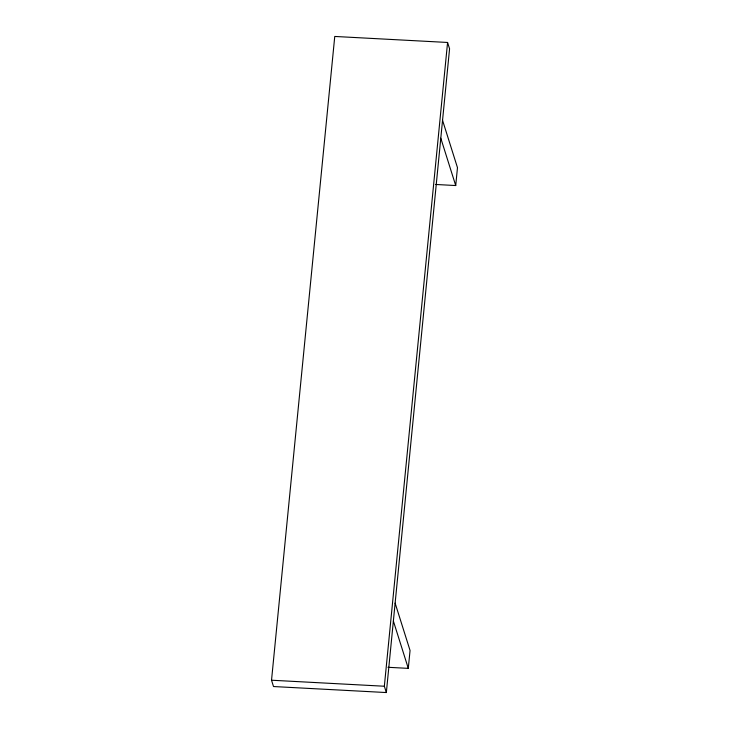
<?xml version="1.0" encoding="UTF-8"?>
<svg xmlns="http://www.w3.org/2000/svg" width="729" height="729" viewBox="0 0 729 729"><rect width="100%" height="100%" fill="white"/><g stroke="black" fill="none" stroke-linecap="round" stroke-linejoin="round"><path stroke-width="1.09" d="M271.525 680.221L334.757 36.45L447.579 42.464L449.574 48.779L386.343 692.55L273.512 686.536L271.525 680.221L384.347 686.235L386.343 692.55M384.347 686.235L447.579 42.464M387.983 667.29L408.295 668.365L410.053 650.487L395.127 603.138M435.413 184.455L455.716 185.54L457.475 167.652L442.549 120.303M440.79 138.191L455.716 185.54M393.368 621.017L408.295 668.365"/></g></svg>
